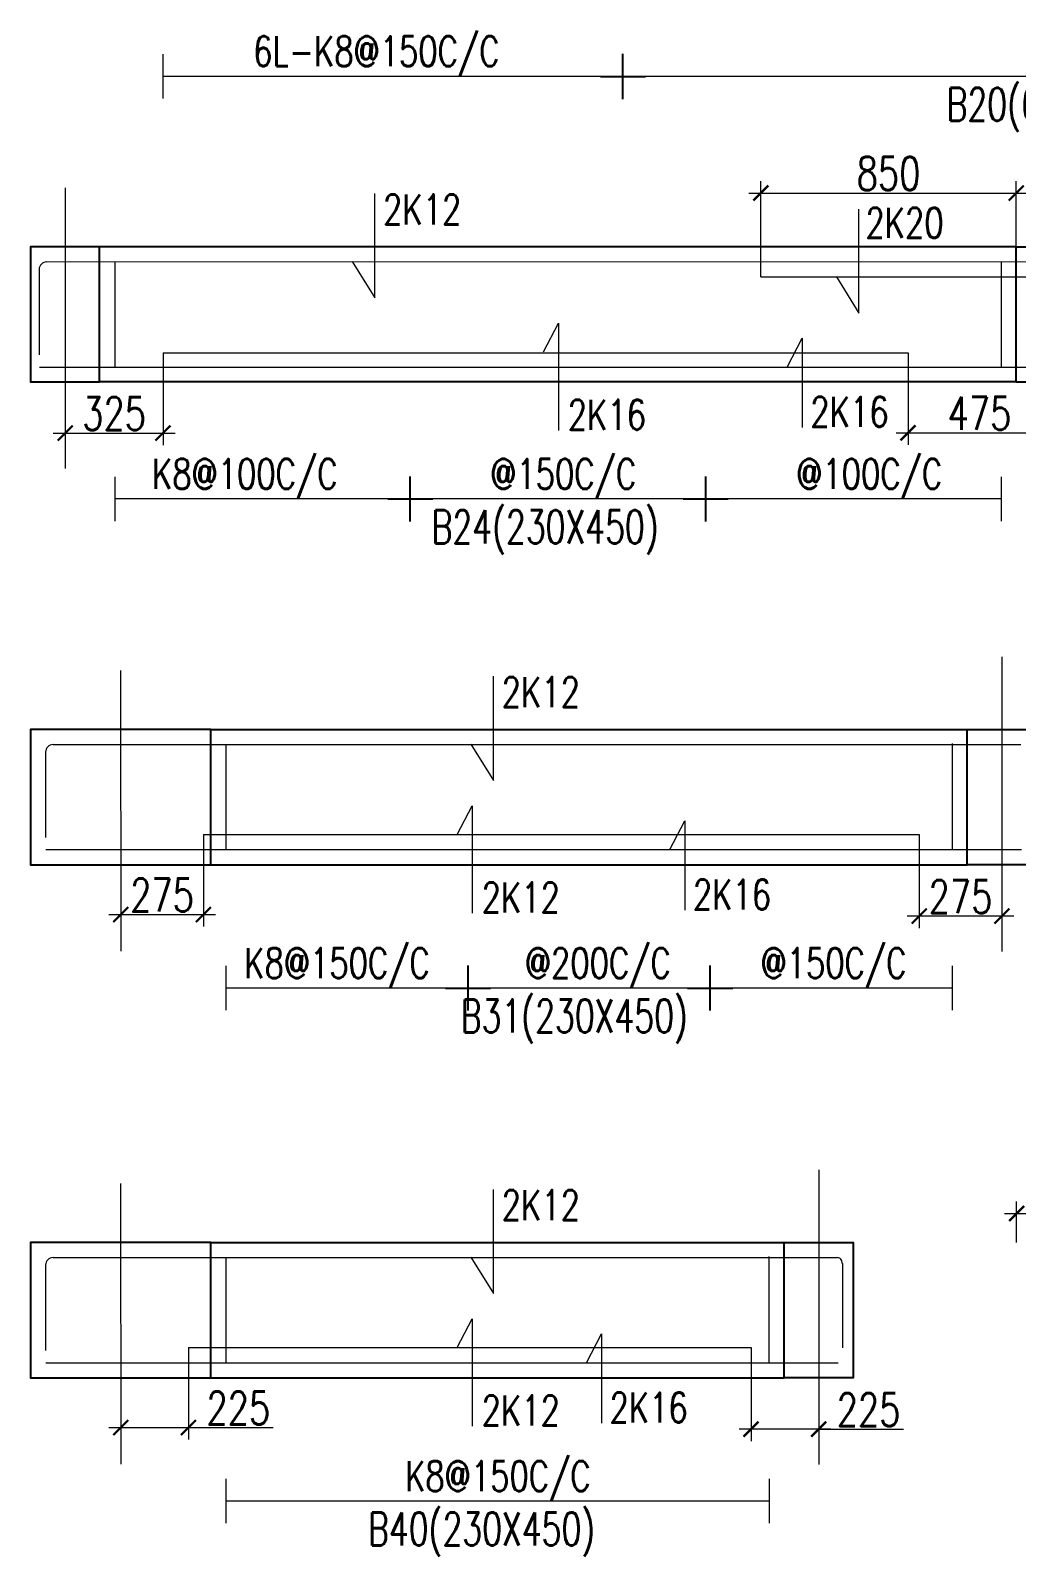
# Model space of a CAD drawing. Header units: inches. Extents: x 5501426 to 5570916, y 463710 to 505098.
# Drawn here: x 5505471 to 5508752, y 467718 to 472798 of the extents above; entities that cross this region are included whole.
import ezdxf

# ---------------------------------------------------------------- set-up
doc = ezdxf.new("R2010")
doc.units = ezdxf.units.IN
doc.header["$LTSCALE"] = 700
doc.header["$MEASUREMENT"] = 0
doc.header["$PDMODE"] = 2
doc.header["$PDSIZE"] = 75
doc.linetypes.add('CONTINULUS', pattern=[0])
doc.layers.get('0').update_dxf_attribs({"color": 1})
doc.layers.get('DEFPOINTS').update_dxf_attribs({"color": 250})
for name, color, linetype in [('M-BEAM', 4, 'Continuous'), ('MC-ARROW', 8, 'Continuous'), ('MC-STIRRUPS-LINE', 252, 'Continuous'), ('STR-Beam Number', 6, 'Continuous'), ('STR-Steel Text', 84, 'Continuous'), ('STR-STIRRUPS-LINE', 252, 'Continuous')]:
    doc.layers.add(name, color=color, linetype=linetype)
doc.layers.add('MC-DIMENTION', color=9, linetype='Continuous', lineweight=9)
doc.layers.add('STR-Reinf', color=2, linetype='Continuous', lineweight=15)
doc.styles.add('ROMANS', font='romans.shx', dxfattribs={"width": 0.75})
doc.styles.add('S', font='SIMPLEX.shx', dxfattribs={"width": 0.75})
doc.dimstyles.new('100-2.5', dxfattribs={"dimscale": 100, "dimtxt": 2.25, "dimasz": 1.25, "dimexe": 1.25, "dimexo": 1.2, "dimgap": 0.75, "dimtad": 1, "dimdec": 0, "dimzin": 9, "dimdsep": 46, "dimtxsty": 'ROMANS', "dimblk1": 'ARCHTICK', "dimblk2": 'ARCHTICK', "dimsah": 1, "dimcen": 0, "dimdle": 1.25, "dimclrd": 1, "dimclre": 1, "dimclrt": 3, "dimadec": 0, "dimazin": 0, "dimtfac": 1, "dimtdec": 0, "dimtmove": 0, "dimatfit": 3, "dimldrblk": 'ARCHTICK', "dimfxl": 1, "dimtolj": 1, "dimtzin": 0, "dimlwd": -1, "dimlwe": -1, "dimarcsym": 0})

# ---------------------------------------------------------------- blocks, each defined once
blk = doc.blocks.new('_ARCHTICK')
at = {"color": 0, "linetype": 'ByBlock', "const_width": 0.15}
blk.add_lwpolyline([(-0.5, -0.5), (0.5, 0.5)], dxfattribs=at)
blk = doc.blocks.new('*D683')
at = {"layer": 'DEFPOINTS', "color": 0, "linetype": 'CONTINULUS'}
for p in [(5505911.8, 471725.1), (5505586.4, 471678), (5505911.8, 471458.1)]:
    blk.add_point(p, dxfattribs=at)
at = {"layer": 'MC-DIMENTION', "color": 251}
for p, q in [((5505911.8, 471725.1), (5505911.8, 471418.1)), ((5505586.4, 471678), (5505586.4, 471418.1)), ((5505546.4, 471458.1), (5505951.8, 471458.1))]:
    blk.add_line(p, q, dxfattribs=at)
at = {"layer": 'MC-DIMENTION', "color": 251, "linetype": 'ByBlock', "xscale": 50, "yscale": 50, "zscale": 50, "rotation": 180}
blk.add_blockref('_ARCHTICK', (5505586.4, 471458.1), dxfattribs=at)
at = {"layer": 'MC-DIMENTION', "color": 251, "linetype": 'ByBlock', "xscale": 50, "yscale": 50, "zscale": 50}
blk.add_blockref('_ARCHTICK', (5505911.8, 471458.1), dxfattribs=at)
at = {"layer": 'MC-DIMENTION', "color": 3, "linetype": 'CONTINULUS', "ltscale": 0.05, "insert": (5505749.1, 471523.1), "char_height": 110, "attachment_point": 5, "style": 'ROMANS'}
blk.add_mtext('\\A1;325', dxfattribs=at)
blk = doc.blocks.new('*D687')
at = {"layer": 'DEFPOINTS', "color": 0, "linetype": 'CONTINULUS'}
for p in [(5508751, 472257.1), (5508751, 472078), (5507901, 471978)]:
    blk.add_point(p, dxfattribs=at)
at = {"layer": 'MC-DIMENTION', "color": 251}
for p, q in [((5507901, 471978), (5507901, 472297.1)), ((5508751, 472078), (5508751, 472297.1)), ((5507861, 472257.1), (5508791, 472257.1))]:
    blk.add_line(p, q, dxfattribs=at)
at = {"layer": 'MC-DIMENTION', "color": 251, "linetype": 'ByBlock', "xscale": 50, "yscale": 50, "zscale": 50, "rotation": 180}
blk.add_blockref('_ARCHTICK', (5507901, 472257.1), dxfattribs=at)
at = {"layer": 'MC-DIMENTION', "color": 251, "linetype": 'ByBlock', "xscale": 50, "yscale": 50, "zscale": 50}
blk.add_blockref('_ARCHTICK', (5508751, 472257.1), dxfattribs=at)
at = {"layer": 'MC-DIMENTION', "color": 3, "linetype": 'CONTINULUS', "ltscale": 0.05, "insert": (5508326, 472322.1), "char_height": 110, "attachment_point": 5, "style": 'ROMANS'}
blk.add_mtext('\\A1;850', dxfattribs=at)
blk = doc.blocks.new('*D697')
at = {"layer": 'DEFPOINTS', "color": 0, "linetype": 'CONTINULUS'}
for p in [(5508391, 471725.1), (5508866, 471678.8), (5508866, 471458.9)]:
    blk.add_point(p, dxfattribs=at)
at = {"layer": 'MC-DIMENTION', "color": 251}
for p, q in [((5508391, 471725.1), (5508391, 471418.9)), ((5508866, 471678.8), (5508866, 471418.9)), ((5508351, 471458.9), (5508906, 471458.9))]:
    blk.add_line(p, q, dxfattribs=at)
at = {"layer": 'MC-DIMENTION', "color": 251, "linetype": 'ByBlock', "xscale": 50, "yscale": 50, "zscale": 50, "rotation": 180}
blk.add_blockref('_ARCHTICK', (5508391, 471458.9), dxfattribs=at)
at = {"layer": 'MC-DIMENTION', "color": 251, "linetype": 'ByBlock', "xscale": 50, "yscale": 50, "zscale": 50}
blk.add_blockref('_ARCHTICK', (5508866, 471458.9), dxfattribs=at)
at = {"layer": 'MC-DIMENTION', "color": 3, "linetype": 'CONTINULUS', "ltscale": 0.05, "insert": (5508628.5, 471523.9), "char_height": 110, "attachment_point": 5, "style": 'ROMANS'}
blk.add_mtext('\\A1;475', dxfattribs=at)
blk = doc.blocks.new('*D909')
at = {"layer": 'DEFPOINTS', "color": 0, "linetype": 'CONTINULUS'}
for p in [(5506046.3, 470121.3), (5505771.3, 470070.6), (5506046.3, 469855.4)]:
    blk.add_point(p, dxfattribs=at)
at = {"layer": 'MC-DIMENTION', "color": 251}
for p, q in [((5506046.3, 470121.3), (5506046.3, 469815.4)), ((5505771.3, 470070.6), (5505771.3, 469815.4)), ((5505731.3, 469855.4), (5506086.3, 469855.4))]:
    blk.add_line(p, q, dxfattribs=at)
at = {"layer": 'MC-DIMENTION', "color": 251, "linetype": 'ByBlock', "xscale": 50, "yscale": 50, "zscale": 50}
for p, rotation in [((5505771.3, 469855.4), 180.0000327527575), ((5506046.3, 469855.4), 3.275275756262324e-05)]:
    blk.add_blockref('_ARCHTICK', p, dxfattribs=dict(at, rotation=rotation))
at = {"layer": 'MC-DIMENTION', "color": 3, "linetype": 'CONTINULUS', "ltscale": 0.05, "insert": (5505908.8, 469920.4), "char_height": 110, "attachment_point": 5, "rotation": 0, "style": 'ROMANS'}
blk.add_mtext('\\A1;275', dxfattribs=at)
blk = doc.blocks.new('*D910')
at = {"layer": 'DEFPOINTS', "color": 0, "linetype": 'CONTINULUS'}
for p in [(5508428, 470121.3), (5508703, 470071.3), (5508428, 469850.1)]:
    blk.add_point(p, dxfattribs=at)
at = {"layer": 'MC-DIMENTION', "color": 251}
for p, q in [((5508428, 470121.3), (5508428, 469810.1)), ((5508703, 470071.3), (5508703, 469810.1)), ((5508743, 469850.1), (5508388, 469850.1))]:
    blk.add_line(p, q, dxfattribs=at)
at = {"layer": 'MC-DIMENTION', "color": 251, "linetype": 'ByBlock', "xscale": 50, "yscale": 50, "zscale": 50, "rotation": 180}
blk.add_blockref('_ARCHTICK', (5508428, 469850.1), dxfattribs=at)
at = {"layer": 'MC-DIMENTION', "color": 251, "linetype": 'ByBlock', "xscale": 50, "yscale": 50, "zscale": 50}
blk.add_blockref('_ARCHTICK', (5508703, 469850.1), dxfattribs=at)
at = {"layer": 'MC-DIMENTION', "color": 3, "linetype": 'CONTINULUS', "ltscale": 0.05, "insert": (5508565.5, 469915.1), "char_height": 110, "attachment_point": 5, "style": 'ROMANS'}
blk.add_mtext('\\A1;275', dxfattribs=at)
blk = doc.blocks.new('*D944')
at = {"layer": 'DEFPOINTS', "color": 0, "linetype": 'CONTINULUS'}
for p in [(5509975.7, 468860.2), (5508752.2, 468763.5), (5509975.7, 468763.5)]:
    blk.add_point(p, dxfattribs=at)
at = {"layer": 'MC-DIMENTION', "color": 251}
for p, q in [((5508752.2, 468763.5), (5508752.2, 468900.2)), ((5509975.7, 468763.5), (5509975.7, 468900.2)), ((5508712.2, 468860.2), (5510015.7, 468860.2))]:
    blk.add_line(p, q, dxfattribs=at)
at = {"layer": 'MC-DIMENTION', "color": 251, "linetype": 'ByBlock', "xscale": 50, "yscale": 50, "zscale": 50, "rotation": 180}
blk.add_blockref('_ARCHTICK', (5508752.2, 468860.2), dxfattribs=at)
at = {"layer": 'MC-DIMENTION', "color": 251, "linetype": 'ByBlock', "xscale": 50, "yscale": 50, "zscale": 50}
blk.add_blockref('_ARCHTICK', (5509975.7, 468860.2), dxfattribs=at)
at = {"layer": 'MC-DIMENTION', "color": 3, "linetype": 'CONTINULUS', "ltscale": 0.05, "insert": (5509363.9, 468925.2), "char_height": 110, "attachment_point": 5, "style": 'ROMANS'}
blk.add_mtext('\\A1;1224', dxfattribs=at)
blk = doc.blocks.new('*D959')
at = {"layer": 'DEFPOINTS', "color": 0, "linetype": 'CONTINULUS'}
for p in [(5505996.3, 468413.5), (5505771.3, 468362.7), (5505996.3, 468147.5)]:
    blk.add_point(p, dxfattribs=at)
at = {"layer": 'MC-DIMENTION', "color": 251}
for p, q in [((5505996.3, 468413.5), (5505996.3, 468107.5)), ((5505771.3, 468362.7), (5505771.3, 468107.5)), ((5505731.3, 468147.5), (5505996.3, 468147.5)), ((5505996.3, 468147.5), (5506278.4, 468147.5))]:
    blk.add_line(p, q, dxfattribs=at)
at = {"layer": 'MC-DIMENTION', "color": 251, "linetype": 'ByBlock', "xscale": 50, "yscale": 50, "zscale": 50}
for p, rotation in [((5505771.3, 468147.5), 180.0000327527574), ((5505996.3, 468147.5), 3.275275744272326e-05)]:
    blk.add_blockref('_ARCHTICK', p, dxfattribs=dict(at, rotation=rotation))
at = {"layer": 'MC-DIMENTION', "color": 3, "linetype": 'CONTINULUS', "ltscale": 0.05, "insert": (5506162.4, 468212.5), "char_height": 110, "attachment_point": 5, "rotation": 0, "style": 'ROMANS'}
blk.add_mtext('\\A1;225', dxfattribs=at)
blk = doc.blocks.new('*D960')
at = {"layer": 'DEFPOINTS', "color": 0, "linetype": 'CONTINULUS'}
for p in [(5507868.5, 468413.5), (5508093.5, 468363.5), (5507868.5, 468142.2)]:
    blk.add_point(p, dxfattribs=at)
at = {"layer": 'MC-DIMENTION', "color": 251}
for p, q in [((5507868.5, 468413.5), (5507868.5, 468102.2)), ((5508093.5, 468363.5), (5508093.5, 468102.2)), ((5508133.5, 468142.2), (5507828.5, 468142.2)), ((5508093.5, 468142.2), (5508375.6, 468142.2))]:
    blk.add_line(p, q, dxfattribs=at)
at = {"layer": 'MC-DIMENTION', "color": 251, "linetype": 'ByBlock', "xscale": 50, "yscale": 50, "zscale": 50, "rotation": 180}
blk.add_blockref('_ARCHTICK', (5507868.5, 468142.2), dxfattribs=at)
at = {"layer": 'MC-DIMENTION', "color": 251, "linetype": 'ByBlock', "xscale": 50, "yscale": 50, "zscale": 50}
blk.add_blockref('_ARCHTICK', (5508093.5, 468142.2), dxfattribs=at)
at = {"layer": 'MC-DIMENTION', "color": 3, "linetype": 'CONTINULUS', "ltscale": 0.05, "insert": (5508259.6, 468207.2), "char_height": 110, "attachment_point": 5, "style": 'ROMANS'}
blk.add_mtext('\\A1;225', dxfattribs=at)

msp = doc.modelspace()

# ---------------------------------------------------------------- linework, layer by layer
at = {"color": 8, "linetype": 'ByBlock', "lineweight": 0}
for p, q in [((5511310.7, 472645.1, 13037.3), (5505911.1, 472645.1, -37.3)), ((5505586, 472274.2, -16.8), (5505586.5, 471339.8, -9.4)), ((5508701, 471238.7, -12077), (5505751, 471238.7, -43.3)), ((5508703, 470713.3, -346.3), (5508703, 469732.8, -346.3)), ((5505770.9, 470667.6, 889.6), (5505771.5, 469733.1, 897)), ((5508538, 469610.5, 13.9), (5506121, 469610.5, 884.9)), ((5508093.5, 469005.4, 834.8), (5508093.5, 468024.9, 834.8)), ((5505770.9, 468959.7, 889.6), (5505771.5, 468025.2, 897)), ((5507928.5, 467902.6, 1195), (5506121, 467902.6, 884.9))]:
    msp.add_line(p, q, dxfattribs=at)
at = {"layer": 'M-BEAM'}
for p, q in [((5508751, 472078, -12067.6), (5505701, 472078, -16.2)), ((5508751, 471628.5, -12067.6), (5505701, 471628.5, -16.2)), ((5506071, 470471.3, 889.9), (5506851.1, 470471.3, 890.4)), ((5506851.1, 470471.2, 890.6), (5508588, 470471.3, -17.1)), ((5506071, 470021.3, 890), (5508588, 470021.3, -17.2)), ((5506071, 468763.5, 889.9), (5506851.1, 468763.5, 890.4)), ((5506851.1, 468763.3, 890.6), (5507978.5, 468763.5, 1164)), ((5506071, 468313.5, 890), (5507978.5, 468313.5, 1163.9))]:
    msp.add_line(p, q, dxfattribs=at)
for points in [[(5505701, 472078), (5505471, 472078), (5505471, 471628.5), (5505701, 471628.5)], [(5506071, 470471.3), (5505471, 470471.3), (5505471, 470021.3), (5506071, 470021.3)], [(5508588, 470471.3), (5508818, 470471.3), (5508818, 470021.3), (5508588, 470021.3)], [(5506071, 468763.5), (5505471, 468763.5), (5505471, 468313.5), (5506071, 468313.5)], [(5507978.5, 468763.5), (5508208.5, 468763.5), (5508208.5, 468313.5), (5507978.5, 468313.5)]]:
    msp.add_lwpolyline(points, close=True, dxfattribs=at)
at = {"layer": 'M-BEAM', "elevation": -12067.2}
msp.add_lwpolyline([(5508751, 472078), (5508981, 472078), (5508981, 471628), (5508751, 471628)], close=True, dxfattribs=at)
at = {"layer": 'MC-ARROW', "lineweight": 13}
for points, elevation in [([(5506541.5, 472029.4), (5506616.7, 471908.7), (5506616.7, 472255.1)], -23.2), ([(5508152.3, 471978), (5508227.5, 471857.3), (5508227.5, 472203.7)], 5.9), ([(5507177.8, 471728), (5507227.8, 471824.3), (5507227.8, 471467.1)], 7.6), ([(5507989.1, 471678), (5508039, 471774.3), (5508039, 471476.4)], -2), ([(5506936.1, 470422.7), (5507011.3, 470302), (5507011.3, 470648.4)], -22.7), ([(5506891.1, 470121.3), (5506941, 470217.6), (5506941, 469860.4)], 8.1), ([(5507598.4, 470071.3), (5507648.3, 470167.6), (5507648.3, 469869.8)], 4.1), ([(5506936.1, 468714.8), (5507011.3, 468594.1), (5507011.3, 468940.5)], -22.7), ([(5506891.1, 468413.5), (5506941, 468509.7), (5506941, 468152.5)], 8.1), ([(5507320.9, 468363.5), (5507370.8, 468459.7), (5507370.8, 468161.9)], 4.1)]:
    msp.add_lwpolyline(points, dxfattribs=dict(at, elevation=elevation))
at = {"layer": 'MC-STIRRUPS-LINE', "lineweight": 13}
for p, q in [((5505911.1, 472719, -2.3), (5505911.1, 472571.3, -2.3)), ((5505751, 471312.6, -43.3), (5505751, 471164.8, -43.3)), ((5508701, 471312.6, -12067.6), (5508701, 471164.8, -12067.6)), ((5506121, 469684.4, 888.2), (5506121, 469536.6, 888.2)), ((5508538, 469684.4, 13.9), (5508538, 469536.6, 13.9)), ((5506121, 467976.5, 888.2), (5506121, 467828.7, 888.2)), ((5507928.5, 467976.5, 1195), (5507928.5, 467828.8, 1195))]:
    msp.add_line(p, q, dxfattribs=at)
at = {"layer": 'STR-Reinf', "ltscale": 2}
for p, q in [((5505524.7, 472028, 4.9), (5518757, 472031.2, -90)), ((5505751, 472028.5, -16.2), (5505751, 471678, -16.2)), ((5508701, 472028.5, -12067.6), (5508701, 471678, -12067.6)), ((5505499.7, 472003, 4.9), (5505499.7, 471718, 4.9)), ((5507901, 471978, -12064.3), (5509806, 471978, -12064.2)), ((5505911.8, 471725.1, 3.2), (5508391, 471725.1, -12070.6)), ((5505500.4, 471678, 4.7), (5518758.9, 471678, -34.9)), ((5505521, 470396.3, 8.9), (5505521, 470111.3, 8.9)), ((5506121, 470421.8, 889.9), (5506121, 470071.3, 889.9)), ((5508537.3, 470424.6, -81), (5508537.3, 470071.3, -81)), ((5506046.3, 470121.3, 888.8), (5508428, 470121.3, -10.4)), ((5505521.7, 470071.3, 8.6), (5508767.9, 470071.3, -1758)), ((5506121, 468713.9, 889.9), (5506121, 468363.5, 889.9)), ((5507927.8, 468716.7, 1100.1), (5507927.8, 468363.5, 1100.1)), ((5505521, 468688.5, 8.9), (5505521, 468403.5, 8.9)), ((5505996.3, 468413.5, 888.8), (5507868.5, 468413.5, 1170.7)), ((5505521.7, 468363.5, 8.6), (5508158.5, 468363.5, -576.9))]:
    msp.add_line(p, q, dxfattribs=at)
at = {"layer": 'STR-Reinf'}
for p, q in [((5505546, 470421.3, 8.8), (5508766, 470421.3, -1285.3)), ((5505546, 468713.5, 8.8), (5508156.6, 468713.5, -104.2)), ((5508172.2, 468693.5, -116.7), (5508172.2, 468412.8, -116.7))]:
    msp.add_line(p, q, dxfattribs=at)
at = {"layer": 'STR-Reinf', "ltscale": 2, "extrusion": (0.00105, -1.28624e-19, 0.999999)}
msp.add_arc((5505521.7, 472003, 5787.3), 25, 90, 180, dxfattribs=at)
at = {"layer": 'STR-Reinf', "ltscale": 2, "extrusion": (0.00105, 6.00395e-10, 0.999999)}
for centre in [(5505543, 470396.3, 5791.3), (5505543, 468688.5, 5791.3)]:
    msp.add_arc(centre, 25, 90, 180, dxfattribs=at)
at = {"layer": 'STR-Reinf', "extrusion": (0.622407, 3.5574e-07, 0.782693)}
msp.add_arc((468690.3, -4311262.9, 3428236.2), 20, 270, 0.021, dxfattribs=at)
at = {"layer": 'STR-STIRRUPS-LINE', "linetype": 'CONTINULUS', "ltscale": 0.05}
for p in [(5507442.2, 472645.1, -14.7), (5506734.4, 471238.7, -4054.5), (5507717.7, 471238.7, -8065.7), (5506926.7, 469610.5, 594.6), (5507732.3, 469610.5, 304.2)]:
    msp.add_point(p, dxfattribs=at)

# ---------------------------------------------------------------- texts
at = {"layer": 'STR-Beam Number', "style": 'ROMANS', "width": 0.7}
for s, p in [('B20(600X675)', (5508519.2, 472497.5, 13020.5)), ('B24(230X450)', (5506805.6, 471091, 10.2))]:
    msp.add_text(s, height=110, dxfattribs=at).set_placement(p)
for s, p in [('B31(230X450)', (5506902.6, 469462.9, 900.6)), ('B40(230X450)', (5506594.3, 467755, 900.6))]:
    msp.add_text(s, height=110, rotation=0, dxfattribs=at).set_placement(p)
at = {"layer": 'STR-Steel Text', "style": 'S', "width": 0.75}
for s, p in [('6L-K8@150C/C', (5506211.9, 472679.1, -4)), ('2K12', (5506644.2, 472152.6, -23.2)), ('2K20', (5508249.2, 472107.9, -12061.7)), ('2K16', (5507258.7, 471469.2, 7.3)), ('2K16', (5508065.7, 471478.6, -12068.5)), ('K8@100C/C', (5505875.4, 471272, 11205.9)), ('@150C/C', (5507001, 471272, 6636)), ('@100C/C', (5508019.1, 471272, 2468))]:
    msp.add_text(s, height=100, dxfattribs=at).set_placement(p)
for s, p in [('2K12', (5507038.8, 470546, 867.3)), ('2K12', (5506972, 469862.5, 897.8)), ('2K16', (5507675, 469871.9, 201.7)), ('K8@150C/C', (5506182.2, 469643.9, 1827.2)), ('@200C/C', (5507116, 469643.9, 1501.9)), ('@150C/C', (5507900.1, 469643.9, -4)), ('2K12', (5507038.8, 468838.1, 867.3)), ('2K16', (5507397.6, 468164, 201.7)), ('2K12', (5506972, 468154.6, 897.8)), ('K8@150C/C', (5506717.5, 467936, 1827.2))]:
    msp.add_text(s, height=100, rotation=0, dxfattribs=at).set_placement(p)

# ---------------------------------------------------------------- dimensions: what is measured, and where the dimension line sits
at = {"layer": 'MC-DIMENTION'}
for base, p1, p2, angle, override, picture, middle in [((5508751, 472257.1, -12066.1), (5507901, 471978, -12067.6), (5508751, 472078, -12066.9), 180, {"dimtxt": 1.1, "dimasz": 0.5, "dimexe": 0.4, "dimexo": 0, "dimgap": 0.1, "dimblk1": 'ARCHTICK', "dimblk2": 'ARCHTICK', "dimdle": 0.4, "dimclrd": 251, "dimclre": 251}, '*D687', (5508326, 472322.1, -12066.1)), ((5506046.3, 469855.4, 889.3), (5505771.3, 470070.6, 889.7), (5506046.3, 470121.3, 888.8), 0, {"dimtxt": 1.1, "dimasz": 0.5, "dimexe": 0.4, "dimexo": 0, "dimgap": 0.1, "dimdle": 0.4, "dimclrd": 251, "dimclre": 251}, '*D909', (5505908.8, 469920.4, 889.3)), ((5505996.3, 468147.5, 889.3), (5505771.3, 468362.7, 889.7), (5505996.3, 468413.5, 888.8), 0, {"dimtxt": 1.1, "dimasz": 0.5, "dimexe": 0.4, "dimexo": 0, "dimgap": 0.1, "dimdle": 0.4, "dimclrd": 251, "dimclre": 251}, '*D959', (5506162.4, 468212.5, 889.3))]:
    dim = msp.add_linear_dim(base=base, p1=p1, p2=p2, angle=angle, dimstyle='100-2.5', override=override, dxfattribs=at)
    dim.commit()
    dim.dimension.update_dxf_attribs({"geometry": picture, "text_midpoint": middle})
for base, p1, p2, override, picture, middle in [((5505911.8, 471458.1, 1.9), (5505586.4, 471678, -12.5), (5505911.8, 471725.1, 3.2), {"dimtxt": 1.1, "dimasz": 0.5, "dimexe": 0.4, "dimexo": 0, "dimgap": 0.1, "dimdle": 0.4, "dimclrd": 251, "dimclre": 251}, '*D683', (5505749.1, 471458.1, 1.9)), ((5507868.5, 468142.2, 1469.1), (5508093.5, 468363.5, 834.8), (5507868.5, 468413.5, 1170.7), {"dimtxt": 1.1, "dimasz": 0.5, "dimexe": 0.4, "dimexo": 0, "dimgap": 0.1, "dimtxsty": 'ROMANS', "dimdle": 0.4, "dimclrd": 251, "dimclre": 251, "dimldrblk": 'ARCHTICK'}, '*D960', (5508259.6, 468142.2, 1469.1))]:
    dim = msp.add_linear_dim(base=base, p1=p1, p2=p2, dimstyle='100-2.5', override=override, dxfattribs=at)
    dim.commit()
    dim.dimension.update_dxf_attribs({"geometry": picture, "text_midpoint": middle, "dimtype": 160})
for base, p1, p2, picture, middle in [((5508866, 471458.9, -11776.1), (5508391, 471725.1, -12070.6), (5508866, 471678.8, -12036.4), '*D697', (5508628.5, 471523.9, -11776.1)), ((5508428, 469850.1, 288), (5508703, 470071.3, -346.3), (5508428, 470121.3, -10.4), '*D910', (5508565.5, 469915.1, 288)), ((5509975.678, 468860.2), (5508752.1643, 468763.4505, 11759.8881), (5509975.678, 468763.4505, 3676.387), '*D944', (5509363.9212, 468925.2))]:
    dim = msp.add_linear_dim(base=base, p1=p1, p2=p2, dimstyle='100-2.5', override={"dimtxt": 1.1, "dimasz": 0.5, "dimexe": 0.4, "dimexo": 0, "dimgap": 0.1, "dimtxsty": 'ROMANS', "dimdle": 0.4, "dimclrd": 251, "dimclre": 251, "dimldrblk": 'ARCHTICK'}, dxfattribs=at)
    dim.commit()
    dim.dimension.update_dxf_attribs({"geometry": picture, "text_midpoint": middle})

doc.saveas('drawing.dxf')
